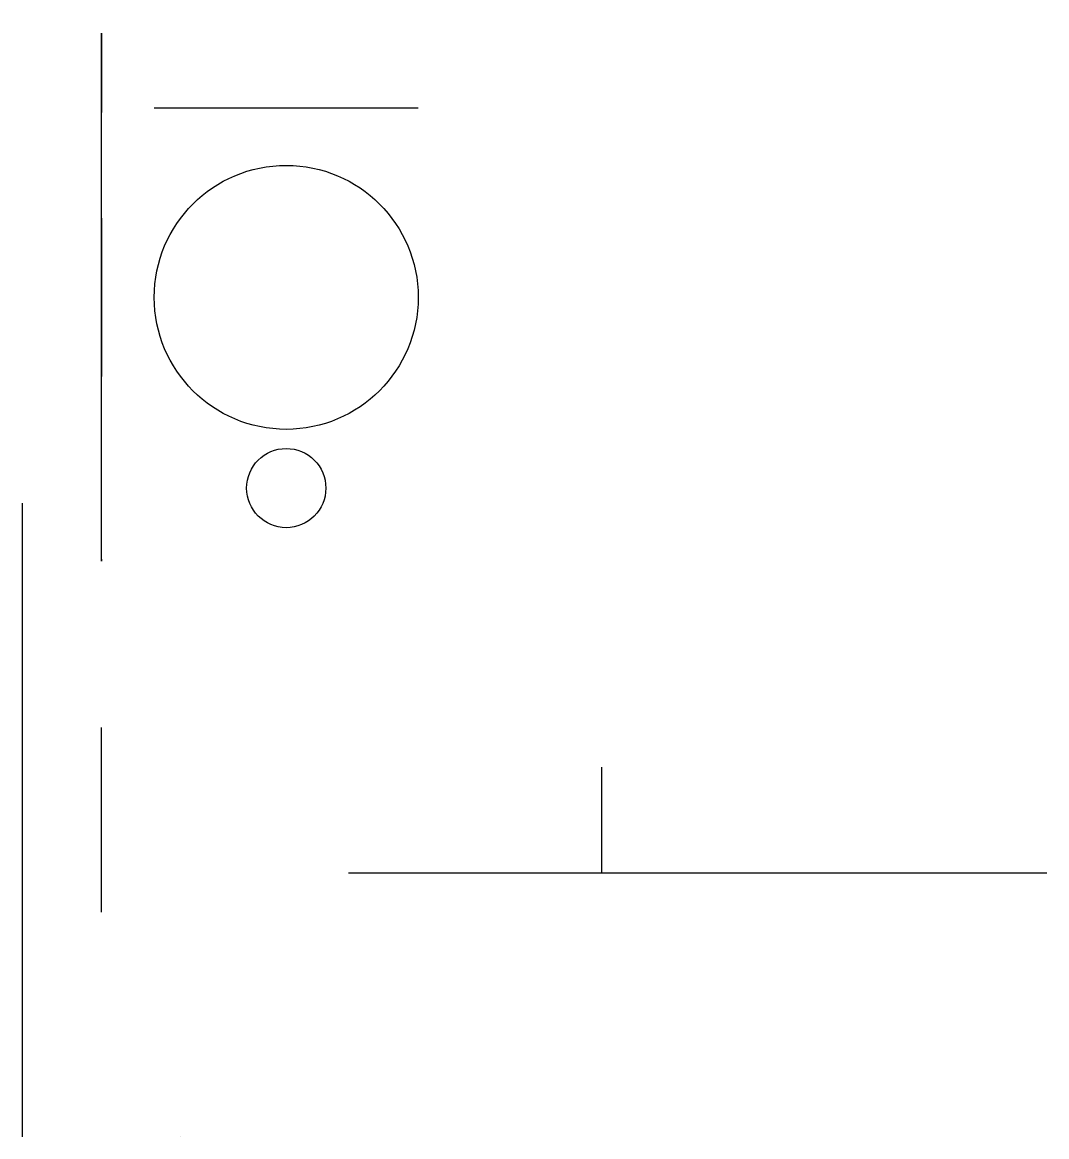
# Model space of a CAD drawing. Header units: inches. Extents: x 85 to 738, y -76 to 871.
# Drawn here: x 113.07 to 132.48, y -75.5 to -54.4 of the extents above; entities outside this region: 3.
import ezdxf

# ---------------------------------------------------------------- set-up
doc = ezdxf.new("R2010")
doc.units = ezdxf.units.IN
doc.header["$MEASUREMENT"] = 0

# ---------------------------------------------------------------- blocks, each defined once
blk = doc.blocks.new('arm 1')
at = {"extrusion": (0, 1, 3.37336e-18), "elevation": -147.759}
blk.add_lwpolyline([(7.782, 1.5), (4.282, 1.5)], dxfattribs=at)

msp = doc.modelspace()

# ---------------------------------------------------------------- linework, layer by layer
at = {"extrusion": (0, -1, 0)}
msp.add_lwpolyline([(125.493, 146.132, 1.067559), (110.407, 149.821), (84.749, 4.307), (88.195, 3.699), (100.44, 55.719), (125.638, 146.655)], format="xyb", dxfattribs=at)
at = {"extrusion": (-1, 4.44089e-16, 2.22045e-16), "elevation": -114.57}
msp.add_lwpolyline([(64.565, 147.824, 1.138732), (54.648, 147.824)], format="xyb", dxfattribs=at)
at = {"extrusion": (1, 0, 0)}
for points, elevation in [([(-54.607, 148.47), (-56.107, 125.346)], 114.57), ([(-59.607, 148.47), (-59.607, 125.346)], 114.57), ([(-63.504, -19.948), (-75.504, -19.948)], 113.07), ([(-75.504, -36.686), (-75.504, -17.922)], 113.07)]:
    msp.add_lwpolyline(points, dxfattribs=dict(at, elevation=elevation))
at = {"extrusion": (0, -1, 2.22045e-16), "elevation": 56.022}
msp.add_lwpolyline([(120.57, 148.47), (115.57, 148.47)], dxfattribs=at)
at = {"elevation": -36.686}
for points in [[(114.57, -71.254), (114.57, -67.754)], [(124.046, -70.504), (124.046, -68.504)], [(119.247, -70.504), (132.476, -70.504)]]:
    msp.add_lwpolyline(points, dxfattribs=at)
at = {"extrusion": (-1, 0, 0), "elevation": -116.07}
msp.add_lwpolyline([(75.504, 86.32), (75.504, -36.686)], dxfattribs=at)
for centre, radius in [((118.07, -59.607, -41.872), 2.5), ((118.07, -63.22, -41.872), 0.75)]:
    msp.add_circle(centre, radius)
at = {"extrusion": (-1, 4.44089e-16, 2.22045e-16)}
msp.add_circle((59.607, 148.47, -114.57), 1.5, dxfattribs=at)

# ---------------------------------------------------------------- block references
at = {"extrusion": (0, -1, 0), "rotation": 350.0000000000001}
msp.add_blockref('arm 1', (118.07, 148.47), dxfattribs=at)
at = {"extrusion": (0, 1, 0), "rotation": 350.0000000000001}
msp.add_blockref('arm 1', (-118.07, 148.47, -3), dxfattribs=at)

doc.saveas('drawing.dxf')
